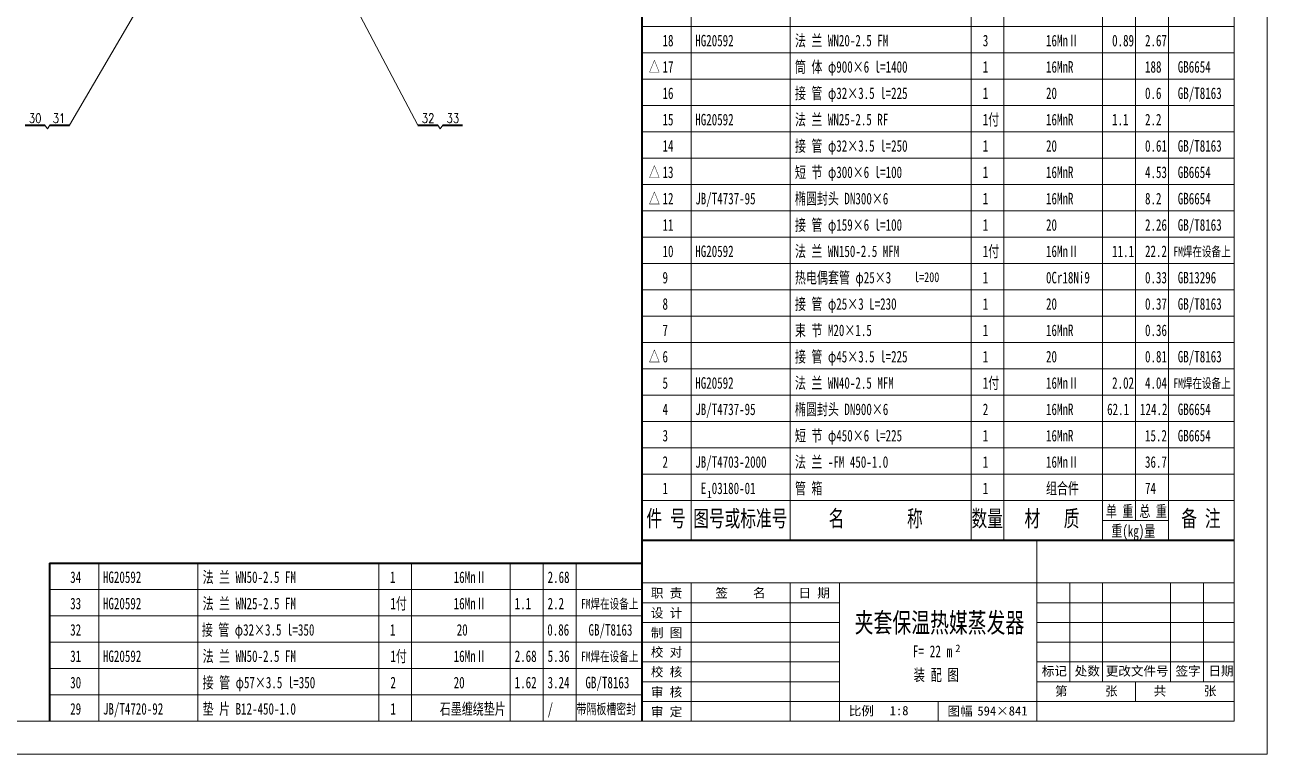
# Model space of a CAD drawing. Extents: x -7548 to 24390, y -23184 to 5092.
# Drawn here: x 11265 to 14285, y -14940 to -13167 of the extents above; entities that cross this region are included whole.
import ezdxf
from ezdxf.enums import TextEntityAlignment as Align

# ---------------------------------------------------------------- set-up
doc = ezdxf.new("R2010")
doc.units = 0
doc.header["$LTSCALE"] = 10
for name, color, linetype, lineweight in [('A 粗实线', 1, 'CONTINUOUS', 40), ('B 细实线', 7, 'CONTINUOUS', 18), ('C 文 字', 2, 'CONTINUOUS', 20), ('J 标注尺寸', 2, 'CONTINUOUS', 18)]:
    doc.layers.add(name, color=color, linetype=linetype, lineweight=lineweight)
doc.styles.add('HZTXT', font='SIMFANG.TTF', dxfattribs={"width": 0.75})
doc.styles.add('ROMANC', font='romanc', dxfattribs={"width": 0.7, "height": 6})
doc.styles.add('标题中文', font='SIMFANG.TTF', dxfattribs={"width": 0.7})

msp = doc.modelspace()

# ---------------------------------------------------------------- linework, layer by layer
at = {"layer": 'A 粗实线'}
for p, q in [((12765.5, -12531.6), (12765.5, -14419.6)), ((11265.8, -13411.2), (11313.9, -13411.2)), ((11326.1, -13411.2), (11374.2, -13411.2)), ((12221, -13411.2), (12269.1, -13411.2)), ((12281.3, -13411.2), (12329.4, -13411.2)), ((12765.5, -14419.6), (14205.5, -14419.6)), ((11325.5, -14475.6), (11325.5, -14859.6)), ((11325.5, -14475.6), (12765.5, -14475.6))]:
    msp.add_line(p, q, dxfattribs=at)
at = {"layer": 'A 粗实线', "color": 1}
msp.add_line((12765.5, -14419.6), (12765.5, -14859.6), dxfattribs=at)
at = {"layer": 'A 粗实线', "color": 5, "lineweight": 15}
msp.add_lwpolyline([(7757.5, -14859.6), (14205.5, -14859.6), (14205.5, -10267.6), (7757.5, -10267.6)], close=True, dxfattribs=at)
at = {"layer": 'B 细实线'}
for p, q in [((12885.5, -14419.6), (12885.5, -12531.6)), ((13125.5, -14419.6), (13125.5, -12531.6)), ((13565.5, -14419.6), (13565.5, -12531.6)), ((13645.5, -14419.6), (13645.5, -12531.6)), ((13885.5, -14419.6), (13885.5, -12531.6)), ((13965.5, -14371.6), (13965.5, -12531.6)), ((14045.5, -14419.6), (14045.5, -12531.6)), ((11733.6, -12794.2), (11374.2, -13411.2)), ((11903, -12808.7), (12221, -13411.2)), ((12765.5, -13171.6), (14205.5, -13171.6)), ((12765.5, -13235.6), (14205.5, -13235.6)), ((12765.5, -13299.6), (14205.5, -13299.6)), ((12765.5, -13363.6), (14205.5, -13363.6)), ((11313.9, -13411.2), (11320, -13419.8)), ((11326.1, -13411.2), (11320, -13419.8)), ((12269.1, -13411.2), (12275.2, -13419.8)), ((12281.3, -13411.2), (12275.2, -13419.8)), ((12765.5, -13427.6), (14205.5, -13427.6)), ((12765.5, -13491.6), (14205.5, -13491.6)), ((12765.5, -13555.6), (14205.5, -13555.6)), ((12765.5, -13619.6), (14205.5, -13619.6)), ((12765.5, -13683.6), (14205.5, -13683.6)), ((12765.5, -13747.6), (14205.5, -13747.6)), ((12765.5, -13811.6), (14205.5, -13811.6)), ((12765.5, -13875.6), (14205.5, -13875.6)), ((12765.5, -13939.6), (14205.5, -13939.6)), ((12765.5, -14003.6), (14205.5, -14003.6)), ((12765.5, -14067.6), (14205.5, -14067.6)), ((12765.5, -14131.6), (14205.5, -14131.6)), ((12765.5, -14195.6), (14205.5, -14195.6)), ((12765.5, -14259.6), (14205.5, -14259.6)), ((12765.5, -14323.6), (14205.5, -14323.6)), ((13885.5, -14371.6), (14045.5, -14371.6)), ((13725.5, -14419.6), (13725.5, -14859.6)), ((11445.5, -14859.6), (11445.5, -14475.6)), ((11685.5, -14859.6), (11685.5, -14475.6)), ((12125.5, -14859.6), (12125.5, -14475.6)), ((12205.5, -14859.6), (12205.5, -14475.6)), ((12445.5, -14859.6), (12445.5, -14475.6)), ((12525.5, -14859.6), (12525.5, -14475.6)), ((12605.5, -14859.6), (12605.5, -14475.6)), ((12765.5, -14523.6), (14205.5, -14523.6)), ((12885.5, -14523.6), (12885.5, -14859.6)), ((13125.5, -14523.6), (13125.5, -14859.6)), ((13245.5, -14523.6), (13245.5, -14859.6)), ((13805.5, -14523.6), (13805.5, -14763.6)), ((13885.5, -14523.6), (13885.5, -14763.6)), ((14050.6, -14523.6), (14050.6, -14763.6)), ((14130.6, -14523.6), (14130.6, -14763.6)), ((11325.5, -14539.6), (12765.5, -14539.6)), ((12765.5, -14571.6), (13245.5, -14571.6)), ((13725.5, -14571.6), (14205.5, -14571.6)), ((11325.5, -14603.6), (12765.5, -14603.6)), ((12765.5, -14619.6), (13245.5, -14619.6)), ((13725.5, -14619.6), (14205.5, -14619.6)), ((11325.5, -14667.6), (12765.5, -14667.6)), ((12765.5, -14667.6), (13245.5, -14667.6)), ((13725.5, -14667.6), (14205.5, -14667.6)), ((11325.5, -14731.6), (12765.5, -14731.6)), ((12765.5, -14715.6), (13245.5, -14715.6)), ((13725.5, -14715.6), (14205.5, -14715.6)), ((12765.5, -14763.6), (13245.5, -14763.6)), ((13725.5, -14763.6), (14205.5, -14763.6)), ((13965.5, -14811.6), (13965.5, -14763.6)), ((11325.5, -14795.6), (12765.5, -14795.6)), ((12765.5, -14811.6), (14205.5, -14811.6)), ((13485.5, -14811.6), (13485.5, -14859.6))]:
    msp.add_line(p, q, dxfattribs=at)
msp.add_lwpolyline([(7557.5, -14939.6), (14285.5, -14939.6), (14285.5, -10187.6), (7557.5, -10187.6)], close=True, dxfattribs=at)

# ---------------------------------------------------------------- texts
at = {"layer": 'C 文 字', "style": 'ROMANC', "width": 0.8}
for s, p in [('30', (11290.4, -13394.3)), ('31', (11348.3, -13394.3)), ('32', (12245.6, -13394.3)), ('33', (12305.9, -13394.3))]:
    msp.add_text(s, height=22.58, dxfattribs=at).set_placement(p, align=Align.MIDDLE)
at = {"layer": 'C 文 字', "style": '标题中文', "oblique": 0.5}
for s, height, p in [('1', 17.9, (12929.5, -14308.5)), ('签    名', 22.4, (13005, -14547.2)), ('日 期', 22.4, (13184.1, -14547.7)), ('设 计', 22.4, (12825.3, -14596.1)), ('制 图', 22.4, (12825.3, -14644.1)), ('校 对', 22.4, (12825.3, -14691.2)), ('2', 17.9, (13533.5, -14682.3)), ('校 核', 22.4, (12825.3, -14739.2)), ('标记', 22.4, (13768.1, -14737.1)), ('处数', 22.4, (13848.1, -14737.1)), ('更改文件号', 22.4, (13969.4, -14737.1)), ('签字', 22.4, (14093.2, -14737.1)), ('日期', 22.4, (14173.2, -14737.1)), ('审 核', 22.4, (12825.3, -14788.1)), ('第      张', 22.4, (13845.7, -14785.8)), ('共      张', 22.4, (14085.7, -14785.8)), ('审 定', 22.4, (12825.3, -14836.1)), ('比例', 22.4, (13298.8, -14834)), ('1:8', 22.4, (13390.6, -14834)), ('图幅', 22.4, (13538.8, -14834.7)), ('594×841', 22.4, (13641.9, -14834.7))]:
    msp.add_text(s, height=height, rotation=0.0959, dxfattribs=at).set_placement(p, align=Align.MIDDLE)
msp.add_text('职 责', height=22.4, rotation=0.0959, dxfattribs=at).set_placement((12825.3, -14548.1), align=Align.MIDDLE_CENTER)
at = {"layer": 'J 标注尺寸'}
for s, height, style, width, p in [('18', 28, '标题中文', 0.7, (12815.5, -13219.6)), ('HG20592', 28, '标题中文', 0.7, (12895.1, -13219.6)), ('法 兰 WN20-2.5 FM', 28, '标题中文', 0.7, (13137.5, -13219.6)), ('3', 28, '标题中文', 0.7, (13594.1, -13219.6)), ('16MnⅡ', 28, '标题中文', 0.7, (13747.8, -13219.6)), ('0.89', 28, '标题中文', 0.7, (13908.5, -13219.6)), ('2.67', 28, '标题中文', 0.7, (13988.5, -13219.6)), ('△', 28, '标题中文', 0.7, (12782.4, -13283.6)), ('17', 28, '标题中文', 0.7, (12815.5, -13283.6)), ('筒 体 φ900×6 l=1400', 28, '标题中文', 0.7, (13137.5, -13283.6)), ('1', 28, '标题中文', 0.7, (13594.1, -13283.6)), ('16MnR', 28, '标题中文', 0.7, (13747.8, -13283.6)), ('188', 28, '标题中文', 0.7, (13988.5, -13283.6)), ('GB6654', 28, '标题中文', 0.7, (14068.2, -13283.6)), ('接 管 φ32×3.5 l=225', 28, '标题中文', 0.7, (13137.5, -13347.6)), ('GB/T8163', 28, '标题中文', 0.7, (14068.2, -13347.6)), ('16', 28, '标题中文', 0.7, (12815.5, -13347.6)), ('1', 28, '标题中文', 0.7, (13594.1, -13347.6)), ('20', 28, '标题中文', 0.7, (13747.8, -13347.6)), ('0.6', 28, '标题中文', 0.7, (13988.5, -13347.6)), ('15', 28, '标题中文', 0.7, (12815.5, -13411.6)), ('HG20592', 28, '标题中文', 0.7, (12895.1, -13411.6)), ('法 兰 WN25-2.5 RF', 28, '标题中文', 0.7, (13137.5, -13411.6)), ('1付', 28, '标题中文', 0.7, (13594.1, -13411.6)), ('16MnR', 28, '标题中文', 0.7, (13747.8, -13411.6)), ('1.1', 28, '标题中文', 0.7, (13908.5, -13411.6)), ('2.2', 28, '标题中文', 0.7, (13988.5, -13411.6)), ('14', 28, '标题中文', 0.7, (12815.5, -13475.6)), ('接 管 φ32×3.5 l=250', 28, '标题中文', 0.7, (13137.5, -13475.6)), ('1', 28, '标题中文', 0.7, (13594.1, -13475.6)), ('20', 28, '标题中文', 0.7, (13747.8, -13475.6)), ('0.61', 28, '标题中文', 0.7, (13988.5, -13475.6)), ('GB/T8163', 28, '标题中文', 0.7, (14068.2, -13475.6)), ('△', 28, '标题中文', 0.7, (12782.4, -13539.6)), ('13', 28, '标题中文', 0.7, (12815.5, -13539.6)), ('短 节 φ300×6 l=100', 28, '标题中文', 0.7, (13137.5, -13539.6)), ('1', 28, '标题中文', 0.7, (13594.1, -13539.6)), ('16MnR', 28, '标题中文', 0.7, (13747.8, -13539.6)), ('4.53', 28, '标题中文', 0.7, (13988.5, -13539.6)), ('GB6654', 28, '标题中文', 0.7, (14068.2, -13539.6)), ('△', 28, '标题中文', 0.7, (12782.4, -13603.6)), ('12', 28, '标题中文', 0.7, (12815.5, -13603.6)), ('JB/T4737-95', 28, '标题中文', 0.7, (12895.1, -13603.6)), ('椭圆封头 DN300×6', 28, '标题中文', 0.7, (13137.5, -13603.6)), ('1', 28, '标题中文', 0.7, (13594.1, -13603.6)), ('16MnR', 28, '标题中文', 0.7, (13747.8, -13603.6)), ('8.2', 28, '标题中文', 0.7, (13988.5, -13603.6)), ('GB6654', 28, '标题中文', 0.7, (14068.2, -13603.6)), ('11', 28, '标题中文', 0.7, (12815.5, -13667.6)), ('接 管 φ159×6 l=100', 28, '标题中文', 0.7, (13137.5, -13667.6)), ('1', 28, '标题中文', 0.7, (13594.1, -13667.6)), ('20', 28, '标题中文', 0.7, (13747.8, -13667.6)), ('2.26', 28, '标题中文', 0.7, (13988.5, -13667.6)), ('GB/T8163', 28, '标题中文', 0.7, (14068.2, -13667.6)), ('10', 28, '标题中文', 0.7, (12815.5, -13731.6)), ('HG20592', 28, '标题中文', 0.7, (12895.1, -13731.6)), ('法 兰 WN150-2.5 MFM', 28, '标题中文', 0.7, (13137.5, -13731.6)), ('1付', 28, '标题中文', 0.7, (13594.1, -13731.6)), ('16MnⅡ', 28, '标题中文', 0.7, (13747.8, -13731.6)), ('11.1', 28, '标题中文', 0.7, (13908.5, -13731.6)), ('22.2', 28, '标题中文', 0.7, (13988.5, -13731.6)), ('FM焊在设备上', 23.8, '标题中文', 0.7, (14057.6, -13730.1)), ('9', 28, '标题中文', 0.7, (12815.5, -13795.6)), ('热电偶套管 φ25×3', 28, '标题中文', 0.7, (13137.5, -13795.6)), ('l=200 ', 24, 'HZTXT', 0.75, (13427.2, -13792.5)), ('1', 28, '标题中文', 0.7, (13594.1, -13795.6)), ('0Cr18Ni9', 28, '标题中文', 0.7, (13747.8, -13795.6)), ('0.33', 28, '标题中文', 0.7, (13988.5, -13795.6)), ('GB13296', 28, '标题中文', 0.7, (14068.2, -13795.6)), ('8', 28, '标题中文', 0.7, (12815.5, -13859.6)), ('接 管 φ25×3 L=230', 28, '标题中文', 0.7, (13137.5, -13859.6)), ('20', 28, '标题中文', 0.7, (13747.8, -13859.6)), ('0.37', 28, '标题中文', 0.7, (13988.5, -13859.6)), ('GB/T8163', 28, '标题中文', 0.7, (14068.2, -13859.6)), ('1', 28, '标题中文', 0.7, (13594.1, -13859.6)), ('束 节 M20×1.5', 28, '标题中文', 0.7, (13137.5, -13923.6)), ('7', 28, '标题中文', 0.7, (12815.5, -13923.6)), ('1', 28, '标题中文', 0.7, (13594.1, -13923.6)), ('16MnR', 28, '标题中文', 0.7, (13747.8, -13923.6)), ('0.36', 28, '标题中文', 0.7, (13988.5, -13923.6)), ('△', 28, '标题中文', 0.7, (12782.4, -13987.6)), ('6', 28, '标题中文', 0.7, (12815.5, -13987.6)), ('接 管 φ45×3.5 l=225', 28, '标题中文', 0.7, (13137.5, -13987.6)), ('1', 28, '标题中文', 0.7, (13594.1, -13987.6)), ('20', 28, '标题中文', 0.7, (13747.8, -13987.6)), ('0.81', 28, '标题中文', 0.7, (13988.5, -13987.6)), ('GB/T8163', 28, '标题中文', 0.7, (14068.2, -13987.6)), ('5', 28, '标题中文', 0.7, (12815.5, -14051.6)), ('HG20592', 28, '标题中文', 0.7, (12895.1, -14051.6)), ('法 兰 WN40-2.5 MFM', 28, '标题中文', 0.7, (13137.5, -14051.6)), ('1付', 28, '标题中文', 0.7, (13594.1, -14051.6)), ('16MnⅡ', 28, '标题中文', 0.7, (13747.8, -14051.6)), ('2.02', 28, '标题中文', 0.7, (13908.5, -14051.6)), ('4.04', 28, '标题中文', 0.7, (13988.5, -14051.6)), ('FM焊在设备上', 23.8, '标题中文', 0.7, (14057.6, -14050.1)), ('4', 28, '标题中文', 0.7, (12815.5, -14115.6)), ('JB/T4737-95', 28, '标题中文', 0.7, (12895.1, -14115.6)), ('椭圆封头 DN900×6', 28, '标题中文', 0.7, (13137.5, -14115.6)), ('2', 28, '标题中文', 0.7, (13594.1, -14115.6)), ('16MnR', 28, '标题中文', 0.7, (13747.8, -14115.6)), ('62.1', 28, '标题中文', 0.7, (13896.4, -14115.6)), ('124.2', 28, '标题中文', 0.7, (13976.4, -14115.6)), ('GB6654', 28, '标题中文', 0.7, (14068.2, -14115.6)), ('3', 28, '标题中文', 0.7, (12815.5, -14179.6)), ('短 节 φ450×6 l=225', 28, '标题中文', 0.7, (13137.5, -14179.6)), ('1', 28, '标题中文', 0.7, (13594.1, -14179.6)), ('16MnR', 28, '标题中文', 0.7, (13747.8, -14179.6)), ('15.2', 28, '标题中文', 0.7, (13988.5, -14179.6)), ('GB6654', 28, '标题中文', 0.7, (14068.2, -14179.6)), ('2', 28, '标题中文', 0.7, (12815.5, -14243.6)), ('JB/T4703-2000', 28, '标题中文', 0.7, (12895.1, -14243.6)), ('法 兰 -FM 450-1.0', 28, '标题中文', 0.7, (13137.5, -14243.6)), ('1', 28, '标题中文', 0.7, (13594.1, -14243.6)), ('16MnⅡ', 28, '标题中文', 0.7, (13747.8, -14243.6)), ('36.7', 28, '标题中文', 0.7, (13988.5, -14243.6)), ('1', 28, '标题中文', 0.7, (12815.5, -14307.6)), (' E 03180-01', 28, '标题中文', 0.7, (12895.1, -14307.6)), ('管 箱', 28, '标题中文', 0.7, (13137.5, -14307.6)), ('1', 28, '标题中文', 0.7, (13594.1, -14307.6)), ('组合件', 28, '标题中文', 0.7, (13747.8, -14307.6)), ('74', 28, '标题中文', 0.7, (13988.5, -14307.6)), ('件 号', 39.98, '标题中文', 0.7, (12776.4, -14386.9)), ('图号或标准号', 39.98, '标题中文', 0.7, (12890.1, -14386.9)), ('名        称', 39.98, '标题中文', 0.7, (13219.5, -14386.9)), ('数量', 39.98, '标题中文', 0.7, (13566.7, -14386.9)), ('材   质', 39.98, '标题中文', 0.7, (13695.5, -14386.9)), ('单 重', 28, '标题中文', 0.7, (13893.4, -14363.2)), ('总 重', 28, '标题中文', 0.7, (13974.8, -14363.2)), ('备 注', 39.98, '标题中文', 0.7, (14076.7, -14386.9)), ('重(kg)量', 28, '标题中文', 0.7, (13906.7, -14411.2)), ('34', 28, '标题中文', 0.7, (11375.5, -14523.6)), ('HG20592', 28, '标题中文', 0.7, (11455.1, -14523.6)), ('法 兰 WN50-2.5 FM', 28, '标题中文', 0.7, (11697.5, -14523.6)), ('1', 28, '标题中文', 0.7, (12153.1, -14523.6)), ('16MnⅡ', 28, '标题中文', 0.7, (12307.8, -14523.6)), ('2.68', 28, '标题中文', 0.7, (12536.2, -14523.6)), ('法 兰 WN25-2.5 FM', 28, '标题中文', 0.7, (11697.5, -14587.6)), ('1付', 28, '标题中文', 0.7, (12154.1, -14587.6)), ('33', 28, '标题中文', 0.7, (11375.5, -14587.6)), ('HG20592', 28, '标题中文', 0.7, (11455.1, -14587.6)), ('16MnⅡ', 28, '标题中文', 0.7, (12307.8, -14587.6)), ('1.1', 28, '标题中文', 0.7, (12456.2, -14587.6)), ('2.2', 28, '标题中文', 0.7, (12536.2, -14587.6)), ('FM焊在设备上', 23.8, '标题中文', 0.7, (12617.6, -14586.1)), ('夹套保温热媒蒸发器', 47.98, '标题中文', 0.7, (13282.7, -14644)), ('32', 28, '标题中文', 0.7, (11375.5, -14651.6)), ('接 管 φ32×3.5 l=350', 28, '标题中文', 0.7, (11695.5, -14651.6)), ('1', 28, '标题中文', 0.7, (12153.1, -14651.6)), ('20', 28, '标题中文', 0.7, (12315.2, -14651.6)), ('0.86', 28, '标题中文', 0.7, (12535.3, -14651.6)), ('GB/T8163', 28, '标题中文', 0.7, (12635.7, -14651.6)), ('F= 22 m', 28.79, '标题中文', 0.7, (13423.9, -14704.1)), ('31', 28, '标题中文', 0.7, (11375.5, -14715.6)), ('HG20592', 28, '标题中文', 0.7, (11455.1, -14715.6)), ('法 兰 WN50-2.5 FM', 28, '标题中文', 0.7, (11697.5, -14715.6)), ('1付', 28, '标题中文', 0.7, (12154.1, -14715.6)), ('16MnⅡ', 28, '标题中文', 0.7, (12307.8, -14715.6)), ('2.68', 28, '标题中文', 0.7, (12456.2, -14715.6)), ('5.36', 28, '标题中文', 0.7, (12536.2, -14715.6)), ('FM焊在设备上', 23.8, '标题中文', 0.7, (12617.6, -14714.1)), ('装 配 图', 28.79, '标题中文', 0.7, (13426, -14761.5)), ('30', 28, '标题中文', 0.7, (11375.5, -14779.6)), ('接 管 φ57×3.5 l=350', 28, '标题中文', 0.7, (11697.5, -14779.6)), ('2', 28, '标题中文', 0.7, (12154.1, -14779.6)), ('20', 28, '标题中文', 0.7, (12307.8, -14779.6)), ('1.62', 28, '标题中文', 0.7, (12456.2, -14779.6)), ('3.24', 28, '标题中文', 0.7, (12536.2, -14779.6)), ('GB/T8163', 28, '标题中文', 0.7, (12628.2, -14779.6)), ('29', 28, '标题中文', 0.7, (11375.5, -14843.6)), ('JB/T4720-92', 28, '标题中文', 0.7, (11455.1, -14843.6)), ('垫 片 B12-450-1.0', 28, '标题中文', 0.7, (11697.5, -14843.6)), ('1', 28, '标题中文', 0.7, (12154.1, -14843.6)), ('石墨缠绕垫片', 28, '标题中文', 0.7, (12274.1, -14843.6)), ('/', 28, '标题中文', 0.7, (12536.2, -14843.6)), ('带隔板槽密封', 25.2, '标题中文', 0.7, (12606.8, -14842.3))]:
    msp.add_text(s, height=height, dxfattribs=dict(at, style=style, width=width)).set_placement(p)

doc.saveas('drawing.dxf')
